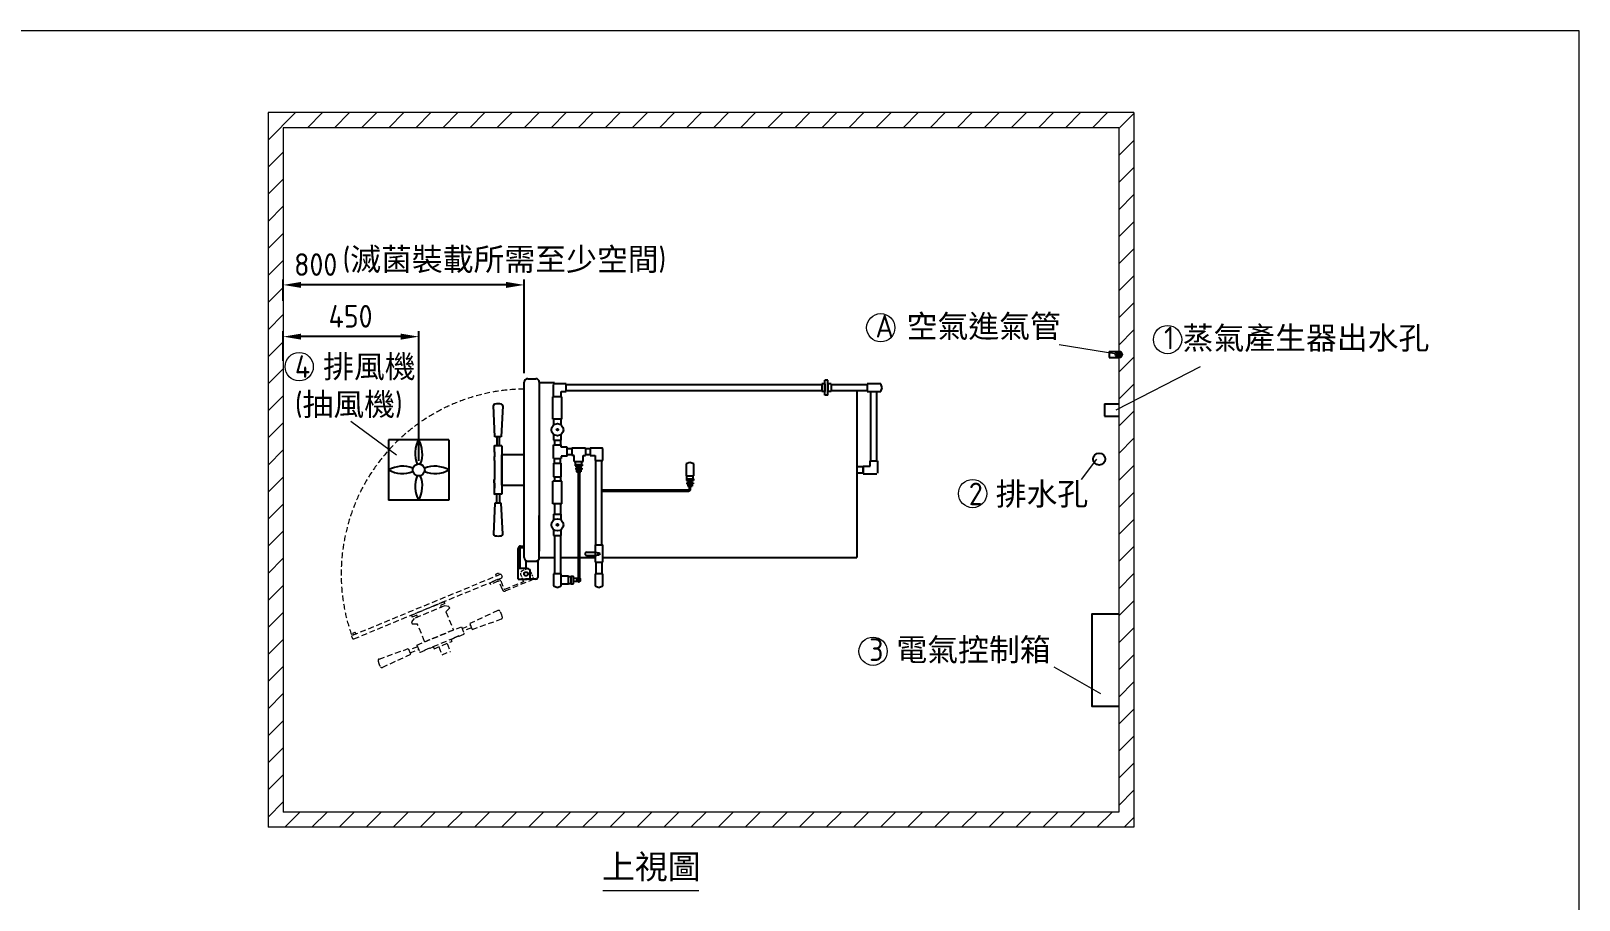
# Model space of a CAD drawing. Header units: millimetres. Extents: x -210824 to -199104, y -6472 to 1768.
# Drawn here: x -204240 to -199104, y -1115 to 1768 of the extents above; entities that cross this region are included whole.
import ezdxf

# ---------------------------------------------------------------- set-up
doc = ezdxf.new("R2010")
doc.units = ezdxf.units.MM
doc.linetypes.add('HIDDEN', pattern=[9.525, 6.35, -3.175])
doc.layers.get('0').update_dxf_attribs({"lineweight": 25})
for name, color, linetype, lineweight in [('D', 3, 'Continuous', 13), ('F', 7, 'Continuous', 15), ('H', 2, 'HIDDEN', 15), ('S', 4, 'Continuous', 15), ('線段', 7, 'Continuous', 25)]:
    doc.layers.add(name, color=color, linetype=linetype, lineweight=lineweight)
doc.styles.get("Standard").update_dxf_attribs({"font": 'KAIU.TTF'})
doc.styles.add('STU25', font='isocp2.shx')
doc.dimstyles.new('STU25', dxfattribs={"dimscale": 30, "dimtxt": 2.5, "dimasz": 2, "dimexe": 0.6, "dimexo": 1, "dimgap": 1, "dimtad": 1, "dimdsep": 46, "dimtxsty": 'STU25', "dimcen": 2, "dimazin": 2, "dimtfac": 1, "dimtmove": 0, "dimatfit": 3, "dimfxl": 0, "dimtolj": 1, "dimtzin": 0, "dimarcsym": 0})

# ---------------------------------------------------------------- blocks, each defined once
blk = doc.blocks.new('*D4')
at = {"layer": 'D', "color": 0, "lineweight": -2}
for p, q in [((-203403.7, 673.2), (-203403.7, 771.7)), ((-202953.7, 341.7), (-202953.7, 771.7)), ((-203013.7, 753.7), (-203343.7, 753.7))]:
    blk.add_line(p, q, dxfattribs=at)
at = {"layer": 'D', "color": 0}
for points in [[(-203343.7, 763.7), (-203343.7, 743.7), (-203403.7, 753.7)], [(-203013.7, 743.7), (-203013.7, 763.7), (-202953.7, 753.7)]]:
    blk.add_solid(points, dxfattribs=at)
at = {"layer": 'Defpoints', "color": 0}
for p in [(-203403.7, 753.7), (-203403.7, 643.2), (-202953.7, 311.7)]:
    blk.add_point(p, dxfattribs=at)
at = {"layer": 'D', "color": 0, "insert": (-203179.7, 821.2), "char_height": 75, "attachment_point": 5, "style": 'STU25'}
blk.add_mtext('\\A1;450', dxfattribs=at)
blk = doc.blocks.new('*D17')
at = {"layer": 'D', "color": 0, "lineweight": -2}
for p, q in [((-203403.7, 872.3), (-203403.7, 943.3)), ((-202663.7, 925.3), (-203343.7, 925.3)), ((-202603.7, 632.2), (-202603.7, 943.3))]:
    blk.add_line(p, q, dxfattribs=at)
at = {"layer": 'D', "color": 0}
for points in [[(-203343.7, 935.3), (-203343.7, 915.3), (-203403.7, 925.3)], [(-202663.7, 915.3), (-202663.7, 935.3), (-202603.7, 925.3)]]:
    blk.add_solid(points, dxfattribs=at)
at = {"layer": 'Defpoints', "color": 0}
for p in [(-203403.7, 925.3), (-203403.7, 842.3), (-202603.7, 602.2)]:
    blk.add_point(p, dxfattribs=at)
at = {"layer": 'D', "color": 0, "insert": (-203295.4, 992.8), "char_height": 75, "attachment_point": 5, "style": 'STU25'}
blk.add_mtext('\\A1;800', dxfattribs=at)

msp = doc.modelspace()

# ---------------------------------------------------------------- hatches: boundary and pattern name
msp.add_hatch(color=256).paths.add_polyline_path([(-200620.297, 694.789, 1), (-200641.818, 694.789, 1)])
at = {"layer": 'H', "ltscale": 5}
h = msp.add_hatch(dxfattribs=at)
h.set_pattern_fill('ANSI31', color=256, scale=20, style=0)
h.set_pattern_definition([(45, (13381.11, 20.005), (-44.90128, 44.90128), [])])
h.paths.add_polyline_path([(-203453.658, 1496.658), (-203453.658, -873.342), (-200581.058, -873.342), (-200581.058, 1496.658)])
h.paths.add_polyline_path([(-203403.658, 1446.658), (-203403.658, -823.342), (-200631.058, -823.342), (-200631.058, 1446.658)], flags=16)

# ---------------------------------------------------------------- linework, layer by layer
for p, q in [((-200663.433, 704.789), (-200631.058, 704.789)), ((-200663.433, 704.789), (-200663.433, 684.789)), ((-200663.433, 684.789), (-200631.058, 684.789)), ((-202603.658, 21.158), (-202603.658, 602.158)), ((-202591.658, 614.158), (-202565.658, 614.158)), ((-202553.658, 602.158), (-202553.658, 561.658)), ((-202553.658, 601.658), (-202503.658, 601.658)), ((-202553.658, 581.658), (-202553.658, 41.658)), ((-202506.158, 554.592), (-202506.158, 594.658)), ((-202464.043, 596.658), (-202504.158, 596.658)), ((-202481.158, 554.592), (-202481.158, 571.658)), ((-202481.158, 571.658), (-202464.043, 571.658)), ((-202464.043, 594.158), (-202464.043, 596.658)), ((-202464.043, 571.658), (-202464.043, 596.658)), ((-201615.828, 594.158), (-202464.043, 594.158)), ((-201615.828, 574.158), (-202464.043, 574.158)), ((-201605.828, 596.658), (-201615.828, 596.658)), ((-201615.828, 596.658), (-201615.828, 571.658)), ((-201605.828, 571.658), (-201615.828, 571.658)), ((-201605.828, 559.158), (-201605.828, 609.158)), ((-201595.828, 609.158), (-201605.828, 609.158)), ((-201605.828, 596.658), (-201605.828, 571.658)), ((-201595.828, 559.158), (-201595.828, 609.158)), ((-201595.828, 596.658), (-201595.828, 571.658)), ((-201585.828, 596.658), (-201595.828, 596.658)), ((-201585.828, 571.658), (-201595.828, 571.658)), ((-201585.828, 596.658), (-201585.828, 571.658)), ((-201466.303, 594.158), (-201585.828, 594.158)), ((-201466.303, 574.158), (-201585.828, 574.158)), ((-201500.162, 574.158), (-201500.162, 21.158)), ((-201466.303, 596.658), (-201466.303, 571.658)), ((-201420.804, 596.658), (-201466.303, 596.658)), ((-201466.303, 571.658), (-201420.804, 571.658)), ((-201453.965, 341.272), (-201453.965, 571.658)), ((-201433.965, 341.272), (-201433.965, 571.658)), ((-201415.804, 584.158), (-201420.804, 596.658)), ((-201420.804, 571.658), (-201415.804, 584.158)), ((-202700.642, 421.799), (-202705.142, 524.953)), ((-202675.155, 524.702), (-202679.642, 421.799)), ((-202478.658, 554.592), (-202508.658, 554.592)), ((-202508.658, 479.592), (-202508.658, 554.592)), ((-202478.658, 479.592), (-202478.658, 554.592)), ((-201595.828, 559.158), (-201605.828, 559.158)), ((-200678.806, 530.415), (-200678.806, 490.415)), ((-200678.806, 530.415), (-200631.462, 530.415)), ((-202478.658, 479.592), (-202508.658, 479.592)), ((-202506.158, 479.592), (-202506.158, 460.694)), ((-202481.158, 460.694), (-202481.158, 479.592)), ((-200678.806, 490.415), (-200631.462, 490.415)), ((-202853.658, 411.658), (-203053.658, 411.658)), ((-203053.658, 411.658), (-203053.658, 211.658)), ((-202853.658, 411.658), (-202853.658, 211.658)), ((-202679.642, 421.799), (-202700.642, 421.799)), ((-202694.892, 421.799), (-202694.892, 391.658)), ((-202685.392, 391.658), (-202685.392, 421.799)), ((-202506.158, 429.469), (-202506.158, 410.082)), ((-202481.158, 410.082), (-202481.158, 429.469)), ((-202703.642, 389.158), (-202703.642, 372.658)), ((-202702.642, 371.658), (-202702.642, 355.158)), ((-202677.642, 391.658), (-202701.142, 391.658)), ((-202677.642, 391.658), (-202677.642, 231.658)), ((-202676.642, 363.158), (-202677.642, 362.158)), ((-202677.642, 261.158), (-202677.642, 362.158)), ((-202676.642, 363.158), (-202603.658, 363.158)), ((-202506.158, 410.082), (-202481.158, 410.082)), ((-202506.158, 394.547), (-202481.158, 394.547)), ((-202506.158, 349.547), (-202506.158, 394.547)), ((-202503.658, 410.082), (-202503.658, 394.547)), ((-202483.658, 410.082), (-202483.658, 394.547)), ((-202481.158, 387.047), (-202481.158, 394.547)), ((-202461.158, 387.047), (-202481.158, 387.047)), ((-202461.158, 357.047), (-202461.158, 387.047)), ((-202445.769, 382.047), (-202461.158, 382.047)), ((-202445.769, 362.047), (-202461.158, 362.047)), ((-202445.769, 384.547), (-202400.769, 384.547)), ((-202445.769, 384.547), (-202445.769, 359.547)), ((-202438.269, 359.547), (-202445.769, 359.547)), ((-202438.269, 339.547), (-202438.269, 359.547)), ((-202408.269, 359.547), (-202400.769, 359.547)), ((-202408.269, 339.547), (-202408.269, 359.547)), ((-202400.769, 384.547), (-202400.769, 359.547)), ((-202385.38, 382.047), (-202400.769, 382.047)), ((-202385.38, 362.047), (-202400.769, 362.047)), ((-202385.38, 384.547), (-202345.314, 384.547)), ((-202385.38, 384.547), (-202385.38, 359.547)), ((-202385.38, 382.047), (-202385.38, 362.047)), ((-202385.38, 359.547), (-202368.314, 359.547)), ((-202368.314, 359.547), (-202368.314, 342.432)), ((-202343.314, 342.432), (-202343.314, 382.547)), ((-202703.642, 354.158), (-202703.642, 344.158)), ((-202702.642, 343.158), (-202702.642, 280.158)), ((-202506.158, 349.547), (-202481.158, 349.547)), ((-202506.158, 334.158), (-202506.158, 289.158)), ((-202506.158, 334.158), (-202481.158, 334.158)), ((-202503.658, 334.158), (-202503.658, 349.547)), ((-202483.658, 334.158), (-202483.658, 349.547)), ((-202461.158, 357.047), (-202481.158, 357.047)), ((-202481.158, 357.047), (-202481.158, 349.547)), ((-202481.158, 289.158), (-202481.158, 334.158)), ((-202438.269, 339.547), (-202408.269, 339.547)), ((-202434.269, 329.943), (-202434.269, 324.943)), ((-202434.269, 329.943), (-202411.269, 329.943)), ((-202434.269, 324.943), (-202411.269, 324.943)), ((-202433.269, 339.547), (-202413.269, 339.547)), ((-202433.269, 329.943), (-202433.269, 339.547)), ((-202432.882, 317.1), (-202412.51, 317.1)), ((-202432.882, 317.1), (-202432.882, 313.178)), ((-202432.882, 313.178), (-202412.51, 313.178)), ((-202431.269, 324.943), (-202431.269, 321.021)), ((-202431.269, 321.021), (-202414.269, 321.021)), ((-202429.882, 309.256), (-202415.51, 309.256)), ((-202429.882, 309.256), (-202429.882, 305.334)), ((-202427.269, 321.021), (-202427.269, 317.1)), ((-202427.269, 313.178), (-202427.269, 309.256)), ((-202418.269, 321.021), (-202418.269, 317.1)), ((-202418.269, 313.178), (-202418.269, 309.256)), ((-202415.51, 309.256), (-202415.51, 305.334)), ((-202414.269, 324.943), (-202414.269, 321.021)), ((-202412.51, 317.1), (-202412.51, 313.178)), ((-202412.269, 329.943), (-202412.269, 339.547)), ((-202411.269, 329.943), (-202411.269, 324.943)), ((-202368.314, 342.432), (-202343.314, 342.432)), ((-202365.814, 62.975), (-202365.814, 342.432)), ((-202345.814, 62.975), (-202345.814, 342.432)), ((-202345.814, 342.432), (-202343.314, 342.432)), ((-202053.658, 336.658), (-202066.158, 331.658)), ((-202066.158, 331.658), (-202066.158, 291.658)), ((-202041.158, 331.658), (-202053.658, 336.658)), ((-202041.158, 291.658), (-202041.158, 331.658)), ((-201479.162, 321.658), (-201500.237, 321.658)), ((-201479.162, 324.158), (-201456.465, 324.158)), ((-201479.162, 324.158), (-201479.162, 299.158)), ((-201479.162, 301.658), (-201479.162, 321.658)), ((-201479.162, 301.658), (-201479.162, 321.658)), ((-201456.465, 324.158), (-201456.465, 341.272)), ((-201456.465, 341.272), (-201431.465, 341.272)), ((-201433.965, 341.272), (-201431.465, 341.272)), ((-201431.465, 341.272), (-201431.465, 301.158)), ((-202703.642, 279.158), (-202703.642, 269.158)), ((-202703.642, 269.158), (-202703.642, 279.158)), ((-202702.642, 251.658), (-202702.642, 268.158)), ((-202702.642, 268.158), (-202702.642, 251.658)), ((-202676.642, 260.158), (-202677.642, 261.158)), ((-202603.658, 260.158), (-202676.642, 260.158)), ((-202508.658, 199.158), (-202508.658, 274.158)), ((-202478.658, 274.158), (-202508.658, 274.158)), ((-202506.158, 289.158), (-202481.158, 289.158)), ((-202503.658, 289.158), (-202503.658, 274.158)), ((-202483.658, 289.158), (-202483.658, 274.158)), ((-202478.658, 199.158), (-202478.658, 274.158)), ((-202429.882, 305.334), (-202415.51, 305.334)), ((-202424.696, 305.334), (-202424.696, -53.299)), ((-202420.696, 305.334), (-202420.696, -53.299)), ((-202066.158, 291.658), (-202041.158, 291.658)), ((-202065.158, 282.055), (-202065.158, 277.055)), ((-202065.158, 282.055), (-202042.158, 282.055)), ((-202065.158, 277.055), (-202042.158, 277.055)), ((-202063.77, 269.211), (-202063.77, 265.289)), ((-202063.77, 269.211), (-202043.398, 269.211)), ((-202063.77, 265.289), (-202043.398, 265.289)), ((-202063.658, 291.658), (-202043.658, 291.658)), ((-202063.658, 282.055), (-202063.658, 291.658)), ((-202062.158, 277.055), (-202062.158, 273.133)), ((-202062.158, 273.133), (-202045.158, 273.133)), ((-202060.77, 261.367), (-202060.77, 257.445)), ((-202060.77, 261.367), (-202046.398, 261.367)), ((-202060.77, 257.445), (-202046.398, 257.445)), ((-202058.158, 273.133), (-202058.158, 269.211)), ((-202058.158, 265.289), (-202058.158, 261.367)), ((-202055.658, 248.229), (-202055.658, 257.445)), ((-202051.658, 248.229), (-202051.658, 257.445)), ((-202049.158, 273.133), (-202049.158, 269.211)), ((-202049.158, 265.289), (-202049.158, 261.367)), ((-202046.398, 261.367), (-202046.398, 257.445)), ((-202045.158, 277.055), (-202045.158, 273.133)), ((-202043.398, 269.211), (-202043.398, 265.289)), ((-202042.658, 282.055), (-202042.658, 291.658)), ((-202042.158, 282.055), (-202042.158, 277.055)), ((-201500.237, 301.658), (-201479.162, 301.658)), ((-201479.162, 299.158), (-201433.465, 299.158)), ((-202853.658, 211.658), (-203053.658, 211.658)), ((-202703.642, 250.658), (-202703.642, 234.158)), ((-202677.642, 231.658), (-202701.142, 231.658)), ((-202694.892, 201.517), (-202694.892, 231.658)), ((-202685.392, 231.658), (-202685.392, 201.517)), ((-202345.814, 245.229), (-202058.658, 245.229)), ((-202345.814, 241.229), (-202058.658, 241.229)), ((-202700.642, 201.517), (-202705.142, 98.363)), ((-202679.642, 201.517), (-202700.642, 201.517)), ((-202675.155, 98.614), (-202679.642, 201.517)), ((-202553.658, 21.158), (-202553.658, 160.151)), ((-202478.658, 199.158), (-202508.658, 199.158)), ((-202506.158, 164.648), (-202506.158, 145.261)), ((-202506.158, 164.648), (-202481.158, 164.648)), ((-202503.658, 199.158), (-202503.658, 164.648)), ((-202483.658, 199.158), (-202483.658, 164.648)), ((-202481.158, 145.261), (-202481.158, 164.648)), ((-202506.158, 114.036), (-202506.158, 94.648)), ((-202481.158, 94.648), (-202481.158, 114.036)), ((-202615.658, 59.121), (-202603.658, 59.121)), ((-202603.658, 53.121), (-202615.658, 53.121)), ((-202506.158, 94.648), (-202481.158, 94.648)), ((-202503.658, 94.648), (-202503.658, -33.342)), ((-202483.658, 94.648), (-202483.658, -33.342)), ((-202368.314, 62.975), (-202368.314, 5.344)), ((-202368.314, 62.975), (-202343.314, 62.975)), ((-202343.314, 5.344), (-202343.314, 62.975)), ((-202623.658, -50.879), (-202623.658, 51.121)), ((-202617.658, 48.121), (-202623.658, 48.121)), ((-202617.658, 51.121), (-202617.658, -15.879)), ((-202598.658, 9.158), (-202598.658, -12.984)), ((-202598.658, 9.158), (-202558.658, 9.158)), ((-202591.658, 9.158), (-202565.658, 9.158)), ((-202558.658, 9.158), (-202558.658, -44.879)), ((-202553.658, 21.158), (-202503.658, 21.158)), ((-202483.658, 21.158), (-202424.696, 21.158)), ((-202420.696, 21.158), (-202368.314, 21.158)), ((-202396.363, 38.303), (-202368.314, 38.303)), ((-202396.363, 28.332), (-202368.314, 28.332)), ((-202368.314, 38.303), (-202355.814, 36.762)), ((-202368.314, 28.332), (-202355.814, 29.873)), ((-202368.314, 5.344), (-202343.314, 5.344)), ((-202365.814, 5.344), (-202365.814, -33.342)), ((-202345.814, 5.344), (-202345.814, -33.342)), ((-202343.314, 21.158), (-201500.162, 21.158)), ((-202593.658, -15.879), (-202623.658, -15.879)), ((-202623.658, -50.879), (-202593.658, -50.879)), ((-202564.658, -50.879), (-202599.658, -50.879)), ((-202583.658, -40.879), (-202583.658, -25.879)), ((-202558.658, -10.879), (-202558.658, -44.879)), ((-202481.158, -33.299), (-202506.158, -33.299)), ((-202506.158, -33.299), (-202506.158, -73.299)), ((-202481.158, -73.299), (-202481.158, -33.299)), ((-202456.776, -40.799), (-202481.158, -40.799)), ((-202456.776, -65.799), (-202456.776, -40.799)), ((-202456.776, -41.799), (-202448.23, -41.799)), ((-202448.23, -65.799), (-202448.23, -40.799)), ((-202448.23, -40.799), (-202439.832, -40.799)), ((-202439.832, -65.799), (-202439.832, -40.799)), ((-202425.649, -48.065), (-202439.832, -48.065)), ((-202368.314, -33.299), (-202368.314, -73.299)), ((-202343.314, -33.299), (-202368.314, -33.299)), ((-202343.314, -73.299), (-202343.314, -33.299)), ((-202506.158, -73.299), (-202493.658, -78.299)), ((-202493.658, -78.299), (-202481.158, -73.299)), ((-202481.158, -65.799), (-202456.776, -65.799)), ((-202456.776, -64.799), (-202448.23, -64.799)), ((-202448.23, -65.799), (-202439.832, -65.799)), ((-202425.649, -58.532), (-202439.832, -58.532)), ((-202368.314, -73.299), (-202355.814, -78.299)), ((-202355.814, -78.299), (-202343.314, -73.299))]:
    msp.add_line(p, q)
for points in [[(-202424.696, -47.515), (-202428.704, -49.829), (-202428.704, -56.768), (-202422.696, -60.237), (-202416.687, -56.768), (-202416.687, -49.829), (-202420.696, -47.515)], [(-200631.058, -167.299), (-200720.655, -167.299), (-200720.655, -471.987), (-200631.058, -471.987)]]:
    msp.add_lwpolyline(points)
for centre, radius in [((-200631.058, 694.789), 10.761), ((-202493.658, 445.082), 20), ((-202493.658, 445.082), 3), ((-200696.058, 347.658), 20), ((-202953.658, 311.658), 20), ((-202953.658, 311.658), 20), ((-202953.658, 311.658), 20), ((-202953.658, 311.658), 20), ((-202493.658, 129.648), 20), ((-202493.658, 129.648), 3), ((-202355.814, 33.317), 3.445), ((-202597.658, -33.379), 6.4)]:
    msp.add_circle(centre, radius)
for centre, radius, start, end in [((-202591.658, 602.158), 12, 90, 180), ((-202565.658, 602.158), 12, 0, 90), ((-202504.158, 594.658), 2, 90, 180), ((-202700.135, 524.953), 5.007, 101.352885, 180), ((-202690.142, 475.181), 55.773, 78.648227, 101.352885), ((-202680.148, 524.96), 5, 357.039064, 78.648227), ((-202872.633, 365.783), 93.11, 150.481802, 201.977032), ((-203034.682, 365.783), 93.11, 338.022968, 29.518198), ((-202701.142, 389.158), 2.5, 90, 180), ((-202702.642, 372.658), 1, 180, 270), ((-202345.314, 382.547), 2, 0, 90), ((-203007.782, 230.634), 93.11, 68.022968, 119.518198), ((-203007.782, 392.683), 93.11, 240.481802, 291.977032), ((-202899.533, 230.634), 93.11, 60.481802, 111.977032), ((-202899.533, 392.683), 93.11, 248.022968, 299.518198), ((-202702.642, 354.158), 1, 90, 180), ((-202702.642, 344.158), 1, 180, 270), ((-202872.633, 257.533), 93.11, 158.022968, 209.518198), ((-203034.682, 257.533), 93.11, 330.481802, 21.977032), ((-202702.642, 279.158), 1, 90, 180), ((-202702.642, 269.158), 1, 180, 270), ((-202702.642, 250.658), 1, 90, 180), ((-202701.142, 234.158), 2.5, 180, 270), ((-202058.658, 248.229), 3, 270, 0), ((-202058.658, 248.229), 7, 270, 0), ((-202700.135, 98.363), 5.007, 180, 258.647115), ((-202690.142, 148.135), 55.773, 258.647115, 281.351773), ((-202680.148, 98.356), 5, 281.351773, 2.960936), ((-202615.658, 51.121), 8, 90, 180), ((-202615.658, 51.121), 2, 90, 180), ((-202591.658, 21.158), 12, 180, 270), ((-202565.658, 21.158), 12, 270, 0), ((-202396.743, 33.317), 5, 85.647201, 274.352799), ((-202601.658, -12.984), 3, 276.042328, 0), ((-202593.658, -25.879), 10, 0, 90), ((-202593.658, -40.879), 10, 270, 0), ((-202564.658, -44.879), 6, 270, 0), ((-202422.696, -53.299), 2, 180, 0)]:
    msp.add_arc(centre, radius, start, end)
at = {"layer": 'D'}
for p, q in [((-200631.058, 694.789), (-200829.431, 726.251)), ((-200640.342, 510.636), (-200360.532, 654.977)), ((-203179.292, 472.832), (-203027.086, 361.409)), ((-200705.493, 347.658), (-200755.969, 279.662)), ((-200847.123, -341.442), (-200691.597, -430.381)), ((-202342.616, -1083.608), (-202023.91, -1083.608))]:
    msp.add_line(p, q, dxfattribs=at)
for centre in [(-201420.728, 783.152), (-200469.301, 744.001), (-203350.257, 654.061), (-201115.933, 233.239), (-201446.413, -289.746)]:
    msp.add_circle(centre, 46.868, dxfattribs=at)
at = {"layer": 'F', "color": 6}
msp.add_lwpolyline([(-210824.159, 1767.578), (-210824.159, -6472.422), (-199104.159, -6472.422), (-199104.159, 1767.578)], close=True, dxfattribs=at)
msp.add_lwpolyline([(-210824.159, 1767.578), (-210824.159, -6472.422), (-199104.159, -6472.422), (-199104.159, 1767.578)], close=True, dxfattribs=at)
at = {"layer": 'H', "ltscale": 3}
for p, q in [((-202681.156, -34.322), (-203175.647, -238.538)), ((-203169.218, -248.866), (-202678.424, -46.177)), ((-202697.693, -33.578), (-202689.374, -30.143)), ((-202695.518, -40.254), (-202697.693, -33.578)), ((-202689.374, -30.143), (-202686.204, -36.407)), ((-202679.85, -34.865), (-202681.156, -34.322)), ((-202679.85, -34.865), (-202676.797, -42.259)), ((-202571.542, -50.706), (-202665.783, -89.727)), ((-202692.238, -51.975), (-202718.108, -62.687)), ((-202718.108, -62.687), (-202715.813, -68.23)), ((-202689.942, -57.519), (-202715.813, -68.23)), ((-202693.975, -52.6), (-202699.845, -55.023)), ((-202676.235, -85.396), (-202687.329, -58.602)), ((-202681.786, -56.306), (-202670.692, -83.1)), ((-202668.079, -84.183), (-202606.175, -58.552)), ((-202869.751, -125.192), (-202977.892, -169.852)), ((-202868.11, -139.644), (-202968.856, -181.25)), ((-202889.623, -133.398), (-202897.017, -136.452)), ((-202897.017, -136.452), (-202889.623, -133.398)), ((-202867.079, -131.662), (-202881.867, -137.769)), ((-202881.867, -137.769), (-202879.201, -144.224)), ((-202869.098, -125.463), (-202869.751, -125.192)), ((-202866.807, -131.009), (-202869.098, -125.463)), ((-202854.075, -140.88), (-202868.11, -139.644)), ((-202866.807, -131.009), (-202867.079, -131.662)), ((-202851.403, -147.35), (-202863.248, -159.274)), ((-202854.075, -140.88), (-202851.403, -147.35)), ((-202978.163, -170.505), (-202977.892, -169.852)), ((-202978.163, -170.505), (-202975.873, -176.051)), ((-202968.856, -181.25), (-202977.929, -192.029)), ((-202977.929, -192.029), (-202975.257, -198.499)), ((-202975.22, -176.322), (-202975.873, -176.051)), ((-202975.257, -198.499), (-202958.449, -198.591)), ((-202960.431, -170.214), (-202975.22, -176.322)), ((-202957.765, -176.67), (-202960.431, -170.214)), ((-202934.02, -257.745), (-202958.449, -198.591)), ((-202950.625, -158.591), (-202958.019, -161.645)), ((-202958.019, -161.645), (-202950.625, -158.591)), ((-202863.248, -159.274), (-202838.819, -218.428)), ((-202810.037, -214.588), (-202782.121, -203.221)), ((-202690.677, -154.932), (-202784.29, -197.895)), ((-202784.29, -197.895), (-202776.37, -217.345)), ((-202776.37, -217.345), (-202679.135, -182.61)), ((-203176.189, -239.844), (-203175.647, -238.538)), ((-203176.189, -239.844), (-203173.136, -247.238)), ((-203172.773, -229.778), (-203164.455, -226.343)), ((-203172.773, -229.778), (-203170.599, -236.453)), ((-203161.285, -232.607), (-203164.455, -226.343)), ((-202959.98, -269.548), (-202812.095, -208.474)), ((-202839.361, -219.734), (-202932.714, -258.287)), ((-202905.841, -274.237), (-202847.149, -249.999)), ((-202905.61, -274.142), (-202847.38, -250.094)), ((-202847.149, -249.999), (-202844.095, -257.393)), ((-202836.831, -246.819), (-202846.074, -250.637)), ((-202846.074, -250.637), (-202836.831, -246.819)), ((-202838.819, -218.428), (-202839.361, -219.734)), ((-202836.289, -245.513), (-202821.038, -239.215)), ((-202821.038, -239.215), (-202836.289, -245.513)), ((-202819.732, -239.758), (-202804.481, -233.46)), ((-202812.095, -208.474), (-202803.125, -230.195)), ((-202778.538, -212.019), (-202806.454, -223.386)), ((-203085.303, -315.623), (-202988.306, -280.971)), ((-202980.387, -300.42), (-203074.227, -343.49)), ((-202988.306, -280.971), (-202980.387, -300.42)), ((-202958.222, -274.929), (-202986.138, -286.296)), ((-202982.555, -295.094), (-202954.639, -283.727)), ((-202959.98, -269.548), (-202951.01, -291.268)), ((-202958.072, -274.169), (-202957.147, -273.788)), ((-202953.109, -286.185), (-202952.185, -285.803)), ((-202947.745, -292.625), (-202932.494, -286.327)), ((-202932.714, -258.287), (-202934.02, -257.745)), ((-202931.952, -285.021), (-202916.701, -278.722)), ((-202915.395, -279.265), (-202906.152, -275.448)), ((-202905.879, -274.145), (-202902.787, -281.632)), ((-202902.787, -281.632), (-202844.095, -257.393)), ((-202887.305, -275.238), (-202876.427, -301.58)), ((-202876.427, -301.58), (-202848.698, -290.129)), ((-202859.577, -263.787), (-202848.698, -290.129))]:
    msp.add_line(p, q, dxfattribs=at)
at = {"layer": 'H'}
for p, q in [((-202615.357, -36.378), (-202603.88, -64.096)), ((-202596.084, -17.574), (-202609.943, -23.313)), ((-202571.542, -50.706), (-202583.019, -22.988))]:
    msp.add_line(p, q, dxfattribs=at)
at = {"layer": 'H', "ltscale": 3}
for centre, radius, start, end in [((-202597.658, -33.379), 613.321, 90.560523, 199.542525), ((-202679.569, -43.404), 3, 292.439748, 22.439748), ((-202689.177, -59.367), 8, 22.492027, 112.492027), ((-202689.177, -59.367), 2, 22.492027, 112.492027), ((-202668.844, -82.335), 8, 202.492027, 292.492027), ((-202668.844, -82.335), 2, 202.492027, 292.492027), ((-202688.555, -159.459), 5, 33.507848, 115.117012), ((-202730.89, -187.488), 55.773, 10.80319, 33.507848), ((-202681.024, -177.973), 5.007, 292.156076, 10.80319), ((-203170.363, -246.093), 3, 202.439748, 292.439748), ((-202846.456, -249.712), 1, 202.439748, 292.439748), ((-202837.213, -245.895), 1, 292.439748, 22.439748), ((-202820.114, -238.834), 1, 202.439748, 292.439748), ((-202805.436, -231.149), 2.5, 292.439748, 22.439748), ((-202948.699, -290.314), 2.5, 202.439748, 292.439748), ((-202932.876, -285.402), 1, 292.439748, 22.439748), ((-202915.777, -278.341), 1, 202.439748, 292.439748), ((-202906.534, -274.524), 1, 292.439748, 22.439748), ((-203083.659, -320.345), 5, 109.19514, 190.804303), ((-203033.786, -310.827), 55.773, 190.804303, 213.508961), ((-203076.115, -338.853), 5.007, 213.508961, 292.156076)]:
    msp.add_arc(centre, radius, start, end, dxfattribs=at)
at = {"layer": 'H'}
for centre, start, end in [((-202606.117, -32.552), 112.492027, 202.492027), ((-202592.258, -26.814), 22.492027, 112.492027)]:
    msp.add_arc(centre, 10, start, end, dxfattribs=at)
at = {"layer": 'S'}
for p, q in [((-200581.058, 1496.658), (-203453.658, 1496.658)), ((-203453.658, 1496.658), (-203453.658, -873.342)), ((-200581.058, 1496.658), (-200581.058, -873.342)), ((-200631.058, 1446.658), (-203403.658, 1446.658)), ((-203403.658, 1446.658), (-203403.658, -823.342)), ((-200631.058, 1446.658), (-200631.058, -823.342)), ((-200631.058, -823.342), (-203403.658, -823.342)), ((-200581.058, -873.342), (-203453.658, -873.342))]:
    msp.add_line(p, q, dxfattribs=at)
at = {"layer": '線段'}
msp.add_line((-202702.642, 343.158), (-202702.642, 280.158), dxfattribs=at)

# ---------------------------------------------------------------- texts
at = {"layer": 'D', "attachment_point": 1}
for s, insert, char_height in [('{\\Fisocp2.shx;\\C3;(\\f標楷體|b0|i0|c136|p65;滅菌裝載所需至少空間\\Fisocp2.shx;)}', (-203206.059, 1047.916), 75), ('{\\Fisocp2.shx;\\C3;A \\f標楷體|b0|i0|c136|p65;空氣進氣管}', (-201438.372, 825.795), 75), ('{\\Fisocp2.shx;\\C3;1\\f???|b0|i0|c0|p65; \\f標楷體|b0|i0|c136|p65;蒸氣產生器出水孔\\P  }', (-200480.842, 786.682), 75), ('{\\Fisocp2.shx;\\C3;4 \\f標楷體|b0|i0|c136|p65;排風機\\P\\Fisocp2.shx;(\\f標楷體|b0|i0|c136|p65;抽風機\\Fisocp2.shx;)}', (-203364.269, 692.012), 75), ('{\\Fisocp2.shx;\\C3;2 \\f標楷體|b0|i0|c136|p65;排水孔}', (-201128.384, 269.633), 75), ('{\\Fisocp2.shx;\\C3;3 \\f標楷體|b0|i0|c136|p65;電氣控制箱}', (-201459.239, -247.103), 75), ('{\\C11;上視圖}', (-202345.791, -964.369), 80)]:
    msp.add_mtext(s, dxfattribs=dict(at, insert=insert, char_height=char_height))

# ---------------------------------------------------------------- dimensions: what is measured, and where the dimension line sits
at = {"layer": 'D'}
for base, p1, p2, picture, middle in [((-203403.658, 925.275), (-202603.658, 602.158), (-203403.658, 842.335), '*D17', (-203295.393, 925.275)), ((-203403.658, 753.739), (-202953.658, 311.658), (-203403.658, 643.158), '*D4', (-203179.658, 753.739))]:
    dim = msp.add_linear_dim(base=base, p1=p1, p2=p2, dimstyle='STU25', dxfattribs=at)
    dim.commit()
    dim.dimension.update_dxf_attribs({"geometry": picture, "text_midpoint": middle, "dimtype": 160})

doc.saveas('drawing.dxf')
